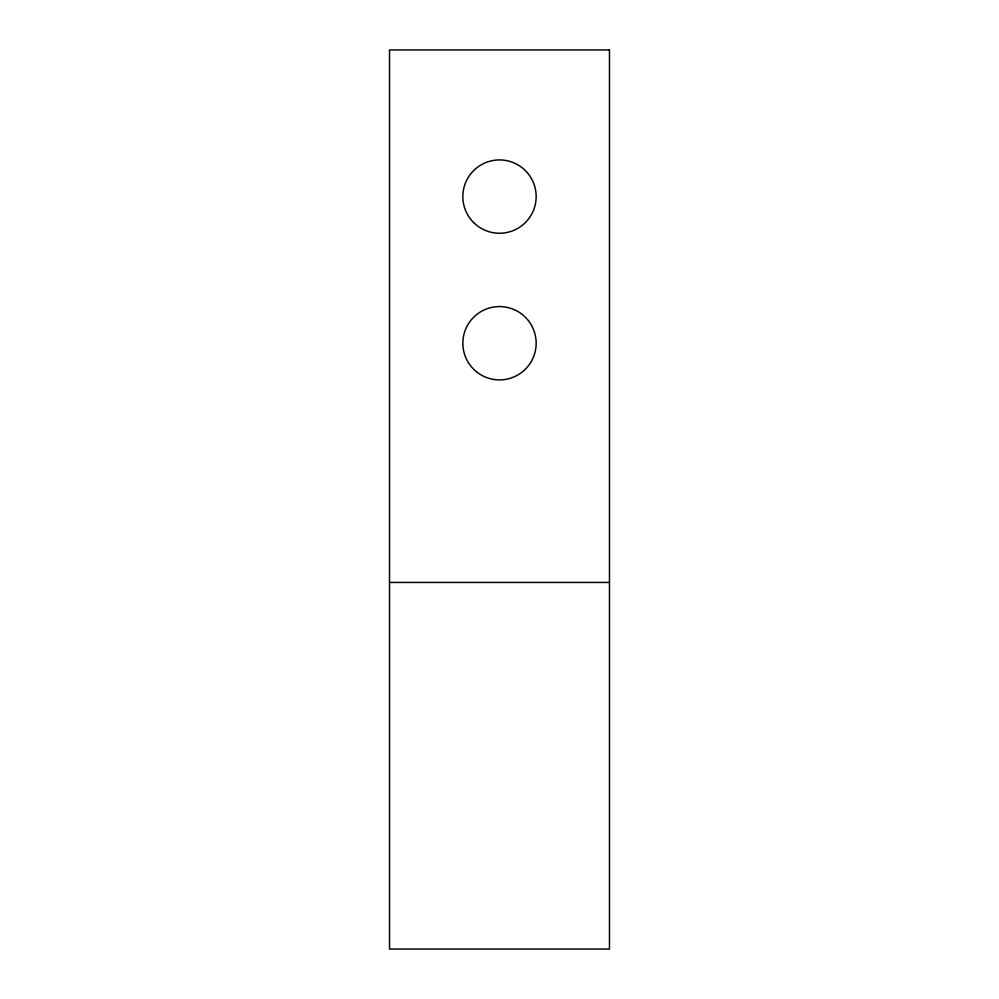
<?xml version="1.0" encoding="UTF-8"?>
<svg xmlns="http://www.w3.org/2000/svg" width="999" height="999" viewBox="0 0 999 999"><rect width="100%" height="100%" fill="white"/><g stroke="black" fill="none" stroke-linecap="round" stroke-linejoin="round"><path stroke-width="1.5" d="M389.523 582.442L609.477 582.442M609.477 49.95L389.523 49.95L389.523 949.05L609.477 949.05L609.477 49.95M476.573 371.84A36.663 36.663 0 0 0 535.739 348.788A36.663 36.663 0 0 0 486.188 309.078A36.663 36.663 0 0 0 476.573 371.84M473.576 222.515A36.663 36.663 0 0 0 534.915 206.081A36.663 36.663 0 0 0 490.01 161.176A36.663 36.663 0 0 0 473.576 222.515"/></g></svg>
